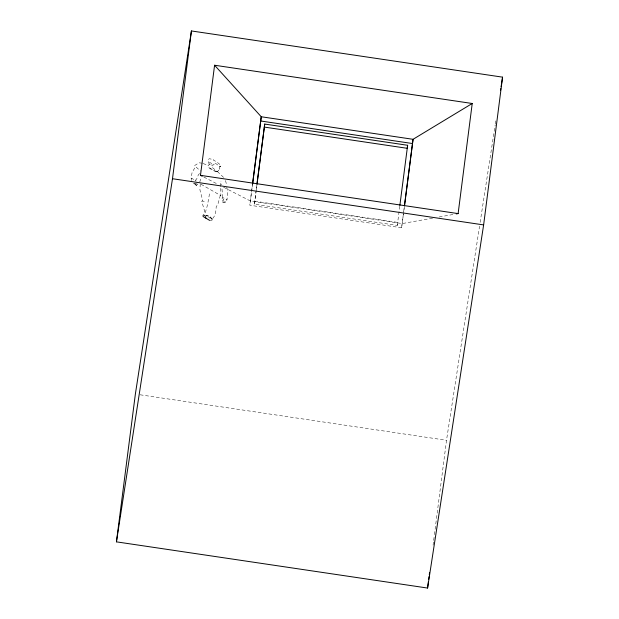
<?xml version="1.0" encoding="UTF-8"?>
<svg xmlns="http://www.w3.org/2000/svg" width="619" height="619" viewBox="0 0 619 619"><rect width="100%" height="100%" fill="white"/><g stroke="black" fill="none" stroke-linecap="round" stroke-linejoin="round"><path stroke-width="0.46" stroke-dasharray="3.1 2.32" d="M191.588 180.477L191.751 178.326L191.031 178.226L192.122 172.368L195.589 166.604M220.72 186.613L220.968 181.088M404.462 206.32L401.607 227.769L249.797 205.229L252.498 184.168M252.653 183.781L249.797 205.229M256.916 185.004L254.842 201.19L397.762 222.414L397.297 225.424L254.378 204.2L256.088 190.876M256.212 189.925L256.823 185.158M397.297 225.424L399.859 205.431M401.607 227.769L404.308 206.707M433.076 545.146L433.563 541.339M433.687 540.379L434.298 535.613M434.414 534.661L446.508 440.279L479.547 226.221M200.254 183.781L199.929 189.84L202.831 201.113M254.378 204.2L254.842 201.19M480.143 222.399L495.185 124.93M495.332 123.97L495.92 120.148M220.341 195.325L217.919 204.146L216.193 206.854C215.977 211.017 215.574 215.412 212.603 218.646L212.843 219.884L210.158 216.743L208.061 215.474L206.026 215.358L206.073 216.604L206.498 216.364C208.812 215.706 211.706 220.859 212.309 219.474M209.462 193.894C208.27 200.796 207.373 207.35 204.68 213.903L205.222 216.882M199.767 182.04L201.16 177.32M210.212 164.259L209.214 164.244L208.603 165.459C204.587 165.969 215.567 172.639 217.532 171.641M199.542 173.513L198.374 174.837L196.695 178.992L196.061 179.286L195.828 180.678L191.751 178.326M205.531 216.604L206.274 215.652L208.324 216.046L211.149 218.112L212.317 220.085M202.529 215.536L202.955 215.103L205.021 215.752M225.424 201.461L224.341 202.08L222.507 201.98L222.322 201.454L223.258 201.322L223.799 200.239L223.536 199.31L222.554 200.765L222.074 200.595L221.842 199.256L222.693 197.492L227.011 199.968L227.552 191.294L226.639 186.389M212.085 220.171L209.524 220.318M432.557 218.151L402.257 223.56L250.447 201.013L223.343 187.093M439.188 216.975L454.338 214.267M212.441 167.594L217.076 171.463L217.695 171.502L218.53 170.225L219.722 170.604L219.149 169.227L219.853 168.538L219.258 166.116L214.569 162.611L214.035 164.422L212.851 164.793L212.882 165.969L211.249 163.23L209.632 162.433L210.042 164.02L211.505 165.219M195.147 183.572L196.749 185.692L193.461 183.325M140.142 394.79L446.508 440.279M219.258 166.116L220.658 166.867L220.194 166.101L220.952 166.356L219.482 164.105L216.766 161.969L213.215 159.934L213.493 159.648L209.454 158.735L208.355 159.354L207.961 160.569L209.214 164.244M204.255 201.423L202.15 200.966L201.748 201.392L204.727 211.582L203.891 214.499L203.264 214.909L204.077 215.25M202.274 163.192L199.008 162.805L194.505 165.629L200.618 171.123M217.199 171.664L213.965 170.565L208.564 167.223M203.171 163.517L207.969 165.451M203.868 177.08L217.416 184.044M220.619 183.936L221.648 184.47M222.693 197.492L221.85 187.302M222.654 201.987L224.836 202.529L226.461 201.809L226.477 199.643M201.067 184.261L220.859 195.666L220.751 187.503M217.377 171.533L224.651 178.411M196.084 185.336L193.151 181.924M195.619 183.317L197.391 184.609L196.409 182.775M195.589 180.508L195.983 181.135M225.509 180.539L226.825 185.685"/><path stroke-width="0.93" d="M116.442 541.849L135.368 394.086L191.426 30.95L502.558 77.151L483.632 224.914L427.574 588.05L116.442 541.849L172.492 178.721L191.426 30.95M202.173 176.214L200.479 175.339L214.584 65.235L472.227 103.489L458.122 213.594L456.226 213.934M252.622 183.209L261.241 116.759L214.584 65.235M252.653 183.781L261.241 116.759L413.051 139.306L472.227 103.489M256.939 184.207L264.723 124.071L407.642 145.287L399.859 205.431M257.04 184.052L264.723 124.071M404.424 205.748L413.051 139.306L404.586 205.369M427.574 588.05L428.433 581.38M428.681 579.469L429.044 576.606M429.284 574.703L429.532 572.799M407.642 145.287L407.178 148.297L264.259 127.081M500.492 90.529L500.794 88.618M501.088 86.706L502.558 77.151M260.591 120.976L412.401 143.515M200.479 175.339L458.122 213.594M172.492 178.721L483.632 224.914M209.524 220.318L203.024 216.433M205.624 217.787L206.305 218.352"/></g></svg>
